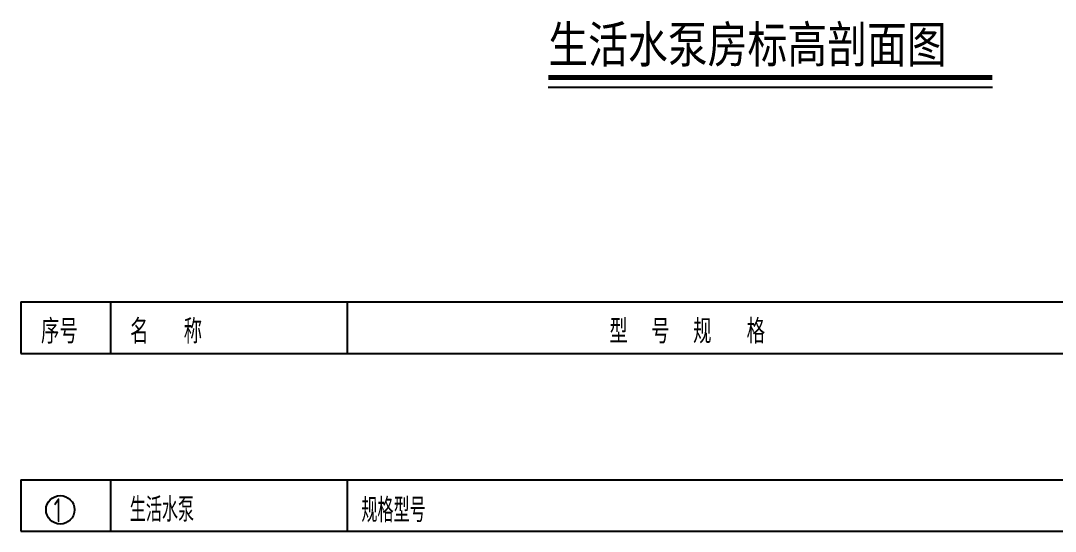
# Model space of a CAD drawing. Extents: x -84241 to 2571207, y -257003 to 1687411.
# Drawn here: x 162179 to 169670, y -108237 to -104541 of the extents above; entities that cross this region are included whole.
import ezdxf
from ezdxf.enums import TextEntityAlignment as Align

# ---------------------------------------------------------------- set-up
doc = ezdxf.new("R2010")
doc.units = 0
doc.header["$LTSCALE"] = 1000
doc.layers.get('0').update_dxf_attribs({"linetype": 'CONTINUOUS'})
for name, color, linetype in [('DIM_SYMB', 3, 'CONTINUOUS'), ('W-NOTE', 40, 'CONTINUOUS'), ('W-WSUP-DIMS', 41, 'CONTINUOUS')]:
    doc.layers.add(name, color=color, linetype=linetype)
doc.styles.add('_TWT_PIPEDN', font='TSSDENG', dxfattribs={"width": 0.8, "height": 3.5, "bigfont": 'TSSDCHN'})
doc.styles.add('TH-STYLE1', font='', dxfattribs={"width": 0.8})
doc.styles.add('TH-STYLE3', font='tssdeng.shx', dxfattribs={"width": 0.7, "bigfont": 'tssdchn.shx'})
doc.styles.get('TH-STYLE1').set_extended_font_data('华文仿宋')

# ---------------------------------------------------------------- blocks, each defined once
blk = doc.blocks.new('生活泵房剖面')
at = {"layer": 'W-NOTE', "const_width": 35}
blk.add_lwpolyline([(3489.250463119242, -1467.84333809244), (6704.005450875498, -1467.844070037594)], dxfattribs=at)
at = {"layer": 'W-NOTE'}
blk.add_lwpolyline([(3489.250447181519, -1537.843338092323), (6704.005450875498, -1537.844070037594)], dxfattribs=at)
at = {"layer": 'DIM_SYMB', "color": 7, "style": 'TH-STYLE1', "width": 0.8}
blk.add_text('生活水泵房标高剖面图', height=264.3459915611814, rotation=359.9999869570234, dxfattribs=at).set_placement((3489.250487544574, -1360.566072841757))
at = {"layer": 'W-WSUP-DIMS', "style": '_TWT_PIPEDN', "width": 0.6400000000000001}
for tag, p in [('溢流管管径1', (1601.750606219168, 2447.507540706196)), ('溢流管管径', (818.1612384089967, 1049.980964836315))]:
    blk.add_attdef(tag, p, '', height=175, rotation=90, dxfattribs=at)
at = {"layer": 'W-WSUP-DIMS', "color": 7, "style": 'TH-STYLE3', "width": 0.7}
blk.add_attdef('泄水管管径', (1655.027759850585, 1573.368607036879), '', height=175, dxfattribs=at)
blk = doc.blocks.new('生活泵房表头')
at = {"layer": 'W-WSUP-DIMS', "extrusion": (-3.311485882598677e-09, -0.001985462213474711, 0.9999980289679571)}
for p, q in [((-4.421803168952465e-05, 373.3325974801555, 0.7412392236292389), (11960.64359065238, 373.3292427889537, 0.7412688600296553)), ((0, 0), (11960.64296798338, -0.003354689804837108, 2.963272171996323e-05))]:
    blk.add_line(p, q, dxfattribs=at)
at = {"layer": 'W-WSUP-DIMS'}
for p, q in [((0.001736480975523591, 373.3325974796899, 0.7412386015356622), (0.001776914345100522, -5.820766091346741e-10, -2.649441706026323e-07)), ((652.0951608011965, -0.0001995846396312118, 1.43253535300758e-06), (652.0958872532938, 373.3323978951667, 0.7412402070885822)), ((2367.071672986378, -0.000724482350051403, 6.069493191596109e-06), (2367.072399438825, 373.3318729973398, 0.7412448440463608))]:
    blk.add_line(p, q, dxfattribs=at)
at = {"layer": 'W-WSUP-DIMS', "extrusion": (-3.311485882598677e-09, -0.001985462213474711, 0.9999980289679571), "style": 'TH-STYLE3', "width": 0.8}
for s, p in [('序号', (279.9995977240019, 168.0000214803314, -1.070131127600682e-07)), ('名   称', (1052.722360310318, 168.0013063735654, -1.021640971821114e-07)), ('型  号  规   格', (4825.479645999042, 18847.35923575966, 9408047.986682339))]:
    blk.add_text(s, height=174.9999999999999, rotation=359.9999044342761, dxfattribs=at).set_placement(p, align=Align.MIDDLE)
blk = doc.blocks.new('生活泵房材料')
at = {"layer": 'W-WSUP-DIMS', "extrusion": (-3.311485882598677e-09, -0.001985462213474711, 0.9999980289679571)}
for p, q in [((7.816008292138577e-05, 373.3311037321109, 0.7412347160279773), (11960.64304614346, 373.3277490423061, 0.7412643487496973)), ((0, 0), (11960.64242347726, -0.003354689106345177, 2.963639697295406e-05))]:
    blk.add_line(p, q, dxfattribs=at)
at = {"layer": 'W-WSUP-DIMS'}
for p, q in [((0.001855074428021908, 373.3311037316453, 0.7412344510840381), (0.001895507914014161, -6.984919309616089e-10, -1.449611321202582e-06)), ((652.0945125116268, -0.0001995846396312118, 3.397937442528587e-07), (652.0952389609301, 373.3309041474713, 0.7412361485633303)), ((2367.071024697274, -0.0007244820008054376, 4.976752105090299e-06), (2367.071751146694, 373.3303792498773, 0.7412407855213998))]:
    blk.add_line(p, q, dxfattribs=at)
blk.add_circle((286.3796175397001, 155.64154206682, 0.7412347160420478), 102.8419233055319, dxfattribs=at)
at = {"layer": 'W-WSUP-DIMS', "style": 'TH-STYLE3', "width": 0.7}
for tag, p in [('序号', (238.8516273535788, 64.44093166291714, 0.7412347160420478)), ('设备名称', (789.9977168060141, 68.43220691452734, 0.7412347161710859)), ('规格型号', (2466.864934754631, 64.86066854582168, 0.7412347163073663)), ('单位', (9352.47886194638, 64.86066854582168, 0.7412347163073663)), ('数量', (9803.13485375978, 64.86066854582168, 0.7412347163073663)), ('备注', (10277.92693763413, 73.5698378321249, -0.02792613878513261))]:
    blk.add_attdef(tag, p, '', height=174.9999999999999, rotation=0.1063378429942202, dxfattribs=at)

msp = doc.modelspace()

# ---------------------------------------------------------------- block references
for name, p in [('生活泵房剖面', (162510.0339813269, -103484.4186018116, -2.964892206038686)), ('生活泵房表头', (162179.2968664464, -106948.755452287, 0.7412347160232806))]:
    msp.add_blockref(name, p)
ref = msp.add_blockref('生活泵房材料', (162179.2967882863, -108236.5701122117))
ref.add_attrib('规格型号', '规格型号', (164646.161723041, -108171.7094436659, 0.7412347163026696), dxfattribs={"layer": 'W-WSUP-DIMS', "height": 175, "rotation": 0.1063378429942202, "style": 'TH-STYLE3', "width": 0.6999999999999996})
ref.add_attrib('设备名称', '生活水泵', (162969.2945050923, -108168.1379052972, 0.7412347161663893), dxfattribs={"layer": 'W-WSUP-DIMS', "height": 175, "rotation": 0.1063378429942202, "style": 'TH-STYLE3', "width": 0.6999999999999996})
ref.add_attrib('序号', '1', (162418.1484156399, -108172.1291805488, 0.7412347160373511), dxfattribs={"layer": 'W-WSUP-DIMS', "height": 175, "rotation": 0.1063378429942202, "style": 'TH-STYLE3', "width": 0.6999999999999996})

doc.saveas('drawing.dxf')
